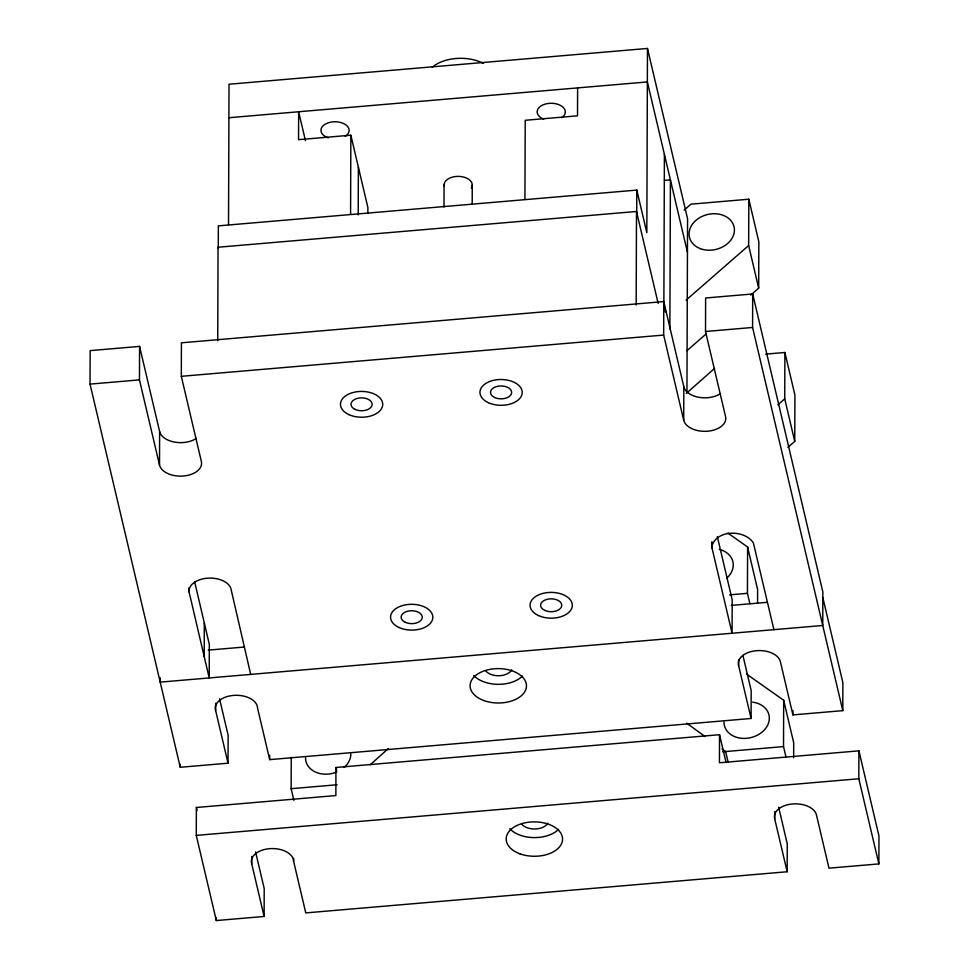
<?xml version="1.0" encoding="UTF-8"?>
<svg xmlns="http://www.w3.org/2000/svg" width="969" height="969" viewBox="0 0 969 969"><rect width="100%" height="100%" fill="white"/><g stroke="black" fill="none" stroke-linecap="round" stroke-linejoin="round"><path stroke-width="1.45" d="M219.527 698.734L228.139 735.289L228.03 763.197L180.246 767.278L90.032 384.112L90.153 350.621L139.584 346.393L159.619 431.544L159.51 465.035A21.136 12.9 0.2 0 0 183.432 476.021A21.136 12.9 0.2 0 0 201.358 461.45L181.312 376.311L181.421 342.808L663.789 301.577L683.823 386.728L683.714 420.219A21.136 12.9 0.2 0 0 707.636 431.205A21.136 12.9 0.2 0 0 725.563 416.634L705.517 331.495L705.626 297.992L752.695 293.97L822.851 591.998L822.742 625.489L160.2 682.128L160.212 677.731M159.51 465.035L139.463 379.884L139.584 346.393M180.246 767.278L180.246 764.347M194.696 581.981L209.328 644.446L209.207 677.937L189.088 591.95L189.1 587.577M255.61 852.005L264.21 888.549L264.113 916.468L216.317 920.55L196.271 835.399L196.368 807.492L335.855 795.561L335.952 767.484L719.531 734.696L726.096 762.591M204.193 656.655L204.314 623.164M228.03 763.197L215.651 710.568L215.675 703.228M217.734 340.785L218.049 247.24L636.5 211.472L658.157 303.442M218.279 248.197L218.352 225.862L636.803 190.094L646.832 232.669L647.474 48.45L229.023 84.23L228.527 224.735M216.317 920.55L216.329 917.607M264.113 916.468L251.734 863.839L251.758 856.487M742.896 655.347L751.181 690.57L751.084 718.477L269.685 759.635L269.697 755.226M293.91 800.442L291.148 788.693L291.257 757.31M778.628 807.153L787.264 843.829L787.167 871.749L305.768 912.907L293.619 861.32L293.631 858.377M350.584 214.367L350.851 135.2L298.549 139.669L298.646 111.75L305.465 140.711M358.203 214.924L358.373 167.128M367.869 213.568L367.893 207.572L350.851 135.2M444.008 206.991L444.081 184.897M472.194 204.217L472.266 185.067M524.932 199.469L525.21 120.289L577.512 115.82L577.609 87.9M636.173 305.017L636.5 211.472M636.73 212.417L636.803 190.094M683.714 420.219L663.668 335.068L663.789 301.577M663.874 303.539L664.395 154.325M669.882 329.085L670.403 179.871L664.468 180.367M686.948 392.409L687.566 218.752L647.474 48.45M717.326 536.62L732.189 599.75L732.079 633.241L712.033 548.091L711.876 541.974M712.033 548.091L712.045 542.265M719.531 734.696L719.434 762.773L858.922 750.842L878.968 835.993L878.871 863.912L828.992 868.176L816.37 814.566A21.136 12.9 0.2 0 0 791.903 804.028A21.136 12.9 0.2 0 0 774.728 818.926L787.167 871.749M751.084 718.477L738.644 665.655L738.669 659.78M749.861 603.602L747.438 593.331L747.596 547L727.852 533.059M750.721 295.073L758.679 288.12L748.649 245.557L748.819 199.214L690.933 204.168L684.15 210.152M738.644 665.655A21.136 12.9 0.2 0 1 755.82 650.756A21.136 12.9 0.2 0 1 780.287 661.294L792.908 714.904L842.788 710.64L752.586 327.461L752.695 293.97M757.576 603.021L757.625 589.576L747.596 547M758.679 288.12L758.836 241.79L748.819 199.214M774.728 818.926L774.752 811.574M785.944 756.874L783.521 746.602L783.679 700.26L746.651 674.133M787.93 447.351L794.75 441.392L784.733 398.816L784.89 352.486L765.595 354.133M792.908 714.904L792.921 710.495M793.647 757.782L793.708 742.835L783.679 700.26M794.75 441.392L794.919 395.061L784.89 352.486M842.788 710.64L842.885 682.721L822.838 597.582M878.871 863.912L858.825 778.761L858.922 750.842M711.852 546.334C716.297 529.486 744.725 529.389 753.373 542.919L773.916 629.668M370.328 764.686L388.266 748.625M686.343 393.366L714.577 368.414M686.113 300.099L748.649 245.557M687.033 350.608L706.365 333.748M777.913 404.776L784.733 398.816M228.902 117.721L647.353 81.941L687.445 252.243M90.032 384.112L139.463 379.884M181.312 376.311L663.668 335.068M705.517 331.495L752.586 327.461M729.633 594.857L747.438 593.331M208.287 650.114L244.285 647.038M731.353 605.395L767.339 602.318M291.148 788.693L337.151 784.757M722.62 751.799L783.521 746.602M196.271 835.399L858.825 778.761M686.694 723.177L704.947 736.476M721.978 748.892L725.636 751.544L728.058 761.828M664.201 306.458L665.533 312.139M335.952 767.484L336.643 770.428M250.692 674.4L231.24 590.048A21.136 12.9 0.2 0 0 208.529 578.13A21.136 12.9 0.2 0 0 189.088 591.95M269.685 759.635L257.548 708.048A21.136 12.9 0.2 0 0 234.256 695.354A21.136 12.9 0.2 0 0 215.651 710.568M196.368 807.492L197.07 810.423M432.319 67.091A35.223 21.5 0.2 0 1 483.47 63.397M328.297 137.901A14.087 8.6 0.2 0 1 323.307 125.582A14.087 8.6 0.2 0 1 343.825 123.657A14.087 8.6 0.2 0 1 345.255 136.314M543.718 119.126A14.087 8.6 0.2 0 1 539.781 106.844A14.087 8.6 0.2 0 1 560.094 105.209A14.087 8.6 0.2 0 1 561.669 117.685M444.286 186.387A14.087 8.6 0.2 0 1 459.488 176.419A14.087 8.6 0.2 0 1 471.382 187.998M251.734 863.839A21.136 12.9 0.2 0 1 270.339 848.626A21.136 12.9 0.2 0 1 293.619 861.32M547.812 823.129A14.087 8.6 0.2 0 1 535.482 828.979A14.087 8.6 0.2 0 1 521.855 824.256M558.616 829.294A28.186 17.2 0.2 0 1 509.803 828.713M350.875 754.003A22.905 17.951 -13.2 0 1 344.189 767.4M336.824 771.966A22.905 17.951 -13.2 0 1 305.55 757.879M752.586 702.15A22.905 17.951 -13.2 0 1 768.974 721.408A22.905 17.951 -13.2 0 1 744.616 738.414A22.905 17.951 -13.2 0 1 723.988 722.111M719.313 549.399A22.905 17.951 -13.2 0 1 726.556 578.36M511.741 669.858A14.087 8.6 0.2 0 1 499.398 675.72A14.087 8.6 0.2 0 1 485.772 670.984M522.533 676.023A28.186 17.2 0.2 0 1 473.732 675.454M196.307 438.388A21.136 12.9 0.2 0 1 174.432 442.082A21.136 12.9 0.2 0 1 159.619 431.544M720.512 393.571A21.136 12.9 0.2 0 1 698.637 397.266A21.136 12.9 0.2 0 1 683.823 386.728M519.893 853.798A28.186 17.2 0.2 0 0 562.553 839.396A28.186 17.2 0.2 0 0 520.656 824.013A28.186 17.2 0.2 0 0 519.893 853.798M700.357 248.645A22.905 17.951 -13.2 0 0 734.417 230.028A22.905 17.951 -13.2 0 0 700.466 217.226A22.905 17.951 -13.2 0 0 700.357 248.645M483.81 700.526A28.186 17.2 0.2 0 0 526.47 686.137A28.186 17.2 0.2 0 0 484.573 670.742A28.186 17.2 0.2 0 0 483.81 700.526M355.114 409.402A10.574 6.444 0.2 0 0 372.06 405.224A10.574 6.444 0.2 0 0 357.597 398.344A10.574 6.444 0.2 0 0 355.114 409.402M494.735 397.544A10.574 6.444 0.2 0 0 511.571 393.184A10.574 6.444 0.2 0 0 496.915 386.461A10.574 6.444 0.2 0 0 494.735 397.544M544.857 610.422A10.574 6.444 0.2 0 0 561.681 606.061A10.574 6.444 0.2 0 0 547.025 599.339A10.574 6.444 0.2 0 0 544.857 610.422M405.369 622.34A10.574 6.444 0.2 0 0 422.193 617.992A10.574 6.444 0.2 0 0 407.549 611.257A10.574 6.444 0.2 0 0 405.369 622.34M348.925 414.623A21.136 12.9 0.2 0 0 382.573 405.902A21.136 12.9 0.2 0 0 353.273 392.445A21.136 12.9 0.2 0 0 348.925 414.623M488.4 402.692A21.136 12.9 0.2 0 0 522.061 393.983A21.136 12.9 0.2 0 0 492.749 380.526A21.136 12.9 0.2 0 0 488.4 402.692M399.034 627.5A21.136 12.9 0.2 0 0 432.695 618.779A21.136 12.9 0.2 0 0 403.383 605.322A21.136 12.9 0.2 0 0 399.034 627.5M538.522 615.569A21.136 12.9 0.2 0 0 572.17 606.848A21.136 12.9 0.2 0 0 542.87 593.403A21.136 12.9 0.2 0 0 538.522 615.569"/></g></svg>
